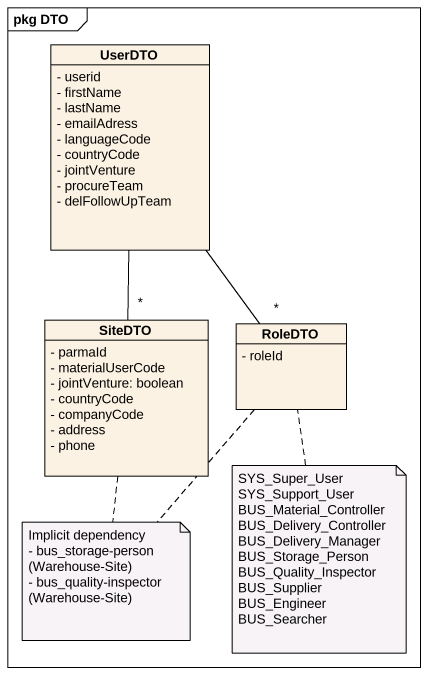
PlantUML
@startuml
mainframe pkg DTO
hide circle
hide empty members
skinparam classAttributeIconSize 0
class UserDTO {
  - userid
  - firstName
  - lastName
  - emailAdress
  - languageCode
  - countryCode
  - jointVenture
  - procureTeam
  - delFollowUpTeam
}
class SiteDTO {
  - parmaId
  - materialUserCode
  - jointVenture: boolean
  - countryCode
  - companyCode
  - address
  - phone
}
class RoleDTO {
  - roleId
}
UserDTO -- "*" SiteDTO
UserDTO -- "*" RoleDTO
note bottom of RoleDTO
  SYS_Super_User
  SYS_Support_User
  BUS_Material_Controller
  BUS_Delivery_Controller
  BUS_Delivery_Manager
  BUS_Storage_Person
  BUS_Quality_Inspector
  BUS_Supplier
  BUS_Engineer
  BUS_Searcher
end note
note as N2
  Implicit dependency
  - bus_storage-person (Warehouse-Site)
  - bus_quality-inspector (Warehouse-Site)
end note
N2 .. SiteDTO
N2 .. RoleDTO
@enduml
